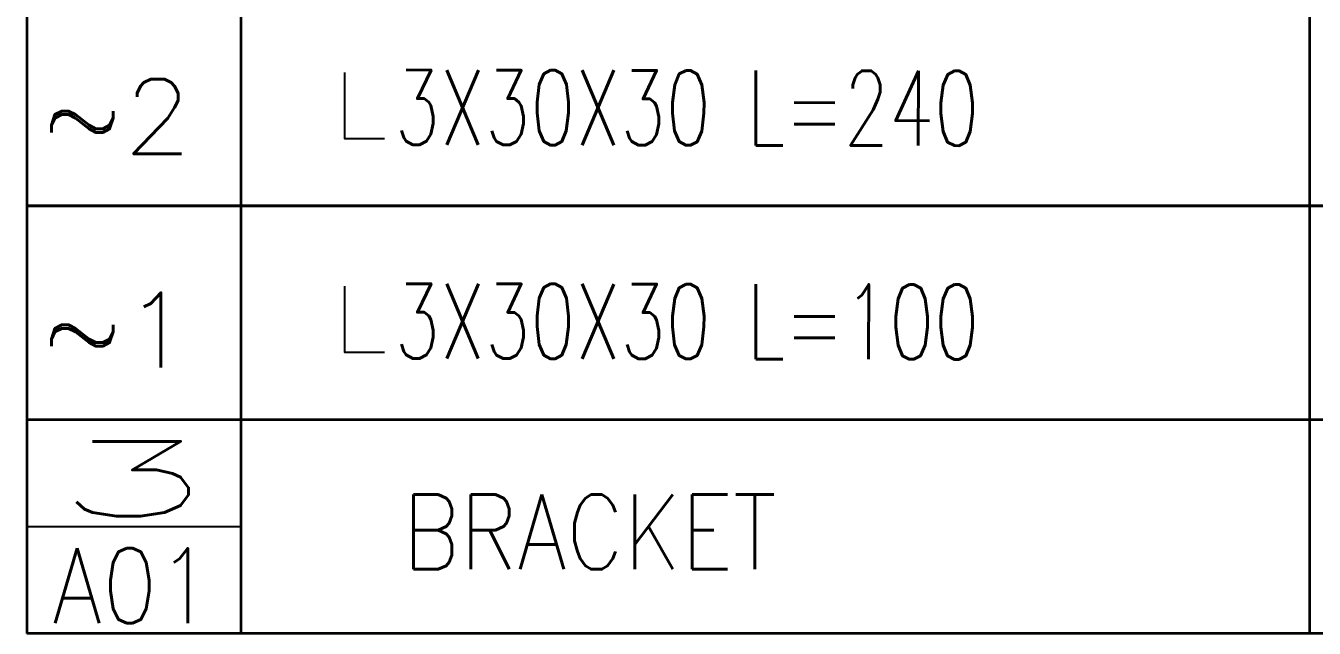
# Model space of a CAD drawing. Header units: millimetres. Extents: x 1333 to 104182, y -62616 to -5704.
# Drawn here: x 44979.4 to 45099.9, y -62242.3 to -62186 of the extents above; entities that cross this region are included whole.
import ezdxf
from ezdxf.enums import TextEntityAlignment as Align

# ---------------------------------------------------------------- set-up
doc = ezdxf.new("R2010")
doc.units = ezdxf.units.MM
doc.header["$LTSCALE"] = 0.5
doc.layers.add('08', color=1, linetype='Continuous')
doc.layers.add('SHM_LABEL', color=40, linetype='Continuous')
doc.styles.get("Standard").update_dxf_attribs({"font": 'simplex.shx'})

# ---------------------------------------------------------------- blocks, each defined once
blk = doc.blocks.new('D')
at = {"color": 7, "lineweight": 35, "ltscale": 0.25}
for p, q in [((54076.08, -14049.04), (54076.08, -14069.04)), ((54096.08, -14049.04), (54096.08, -14069.04)), ((54196.08, -14049.04), (54196.08, -14069.04))]:
    blk.add_line(p, q, dxfattribs=at)
at = {"color": 7, "lineweight": 35}
for p, q in [((54356.08, -14049.04), (54076.08, -14049.04)), ((54356.08, -14069.04), (54076.08, -14069.04))]:
    blk.add_line(p, q, dxfattribs=at)
blk = doc.blocks.new('arwear')
at = {"layer": '08', "color": 3, "xscale": 0.5, "yscale": 0.5, "zscale": 0.5}
for p in [(26347.04, -5572.506), (26347.04, -5582.506), (26347.04, -5592.506)]:
    blk.add_blockref('D', p, dxfattribs=at)
blk = doc.blocks.new('999')
at = {"color": 7, "lineweight": 35, "ltscale": 0.25}
for p, q in [((75654.98, -11301.12), (75654.98, -11391.12)), ((75474.98, -11331.12), (75474.98, -11391.12)), ((75504.98, -11331.12), (75504.98, -11391.12)), ((75474.98, -11391.12), (75474.98, -11421.12)), ((75504.98, -11391.12), (75504.98, -11421.12)), ((75654.98, -11391.12), (75654.98, -11421.12))]:
    blk.add_line(p, q, dxfattribs=at)
at = {"color": 7, "lineweight": 35}
for p, q in [((75894.98, -11361.12), (75474.98, -11361.12)), ((75894.98, -11391.12), (75474.98, -11391.12))]:
    blk.add_line(p, q, dxfattribs=at)

msp = doc.modelspace()

# ---------------------------------------------------------------- linework, layer by layer
at = {"layer": 'SHM_LABEL', "color": 7}
msp.add_line((44979.352, -62232.825), (44999.352, -62232.825), dxfattribs=at)
at = {"layer": 'SHM_LABEL'}
for points in [[(45012.905, -62196.527), (45009.204, -62196.527), (45009.204, -62190.335)], [(45012.905, -62216.527), (45009.204, -62216.527), (45009.204, -62210.335)]]:
    msp.add_lwpolyline(points, dxfattribs=at)

# ---------------------------------------------------------------- block references
at = {"layer": '08', "color": 55, "xscale": 0.6666666666860692, "yscale": 0.6666666666642413, "zscale": 0.6666666666666666}
msp.add_blockref('999', (-5337.19, -54628.745), dxfattribs=at)
at = {"layer": '08', "color": 3, "xscale": 2, "yscale": 2, "zscale": 2}
msp.add_blockref('arwear', (-61790.697, -36988.769), dxfattribs=at)

# ---------------------------------------------------------------- texts
at = {"layer": 'SHM_LABEL'}
for s, width, p, p2 in [('3X30X30 L=240', 0.640879, (45013.883, -62197.094), (45068.572, -62197.181)), ('3X30X30 L=100', 0.651052, (45013.883, -62217.094), (45068.572, -62217.181))]:
    msp.add_text(s, height=7, rotation=359.90901, dxfattribs=dict(at, width=width)).set_placement(p, p2, align=Align.FIT)
at = {"layer": 'SHM_LABEL', "width": 1.066067}
for s, p in [('~2', (44987.842, -62197.941)), ('~1', (44987.842, -62217.941))]:
    msp.add_text(s, height=7, dxfattribs=at).set_placement(p, align=Align.CENTER)
at = {"layer": 'SHM_LABEL'}
for s, width, p, p2 in [('3', 3.214286, (44981.835, -62231.855), (44996.835, -62231.855)), ('BRACKET', 0.755396, (45014.616, -62236.825), (45049.616, -62236.825)), ('A01', 0.957447, (44981.835, -62241.855), (44996.835, -62241.855))]:
    msp.add_text(s, height=7, dxfattribs=dict(at, width=width)).set_placement(p, p2, align=Align.FIT)

doc.saveas('drawing.dxf')
